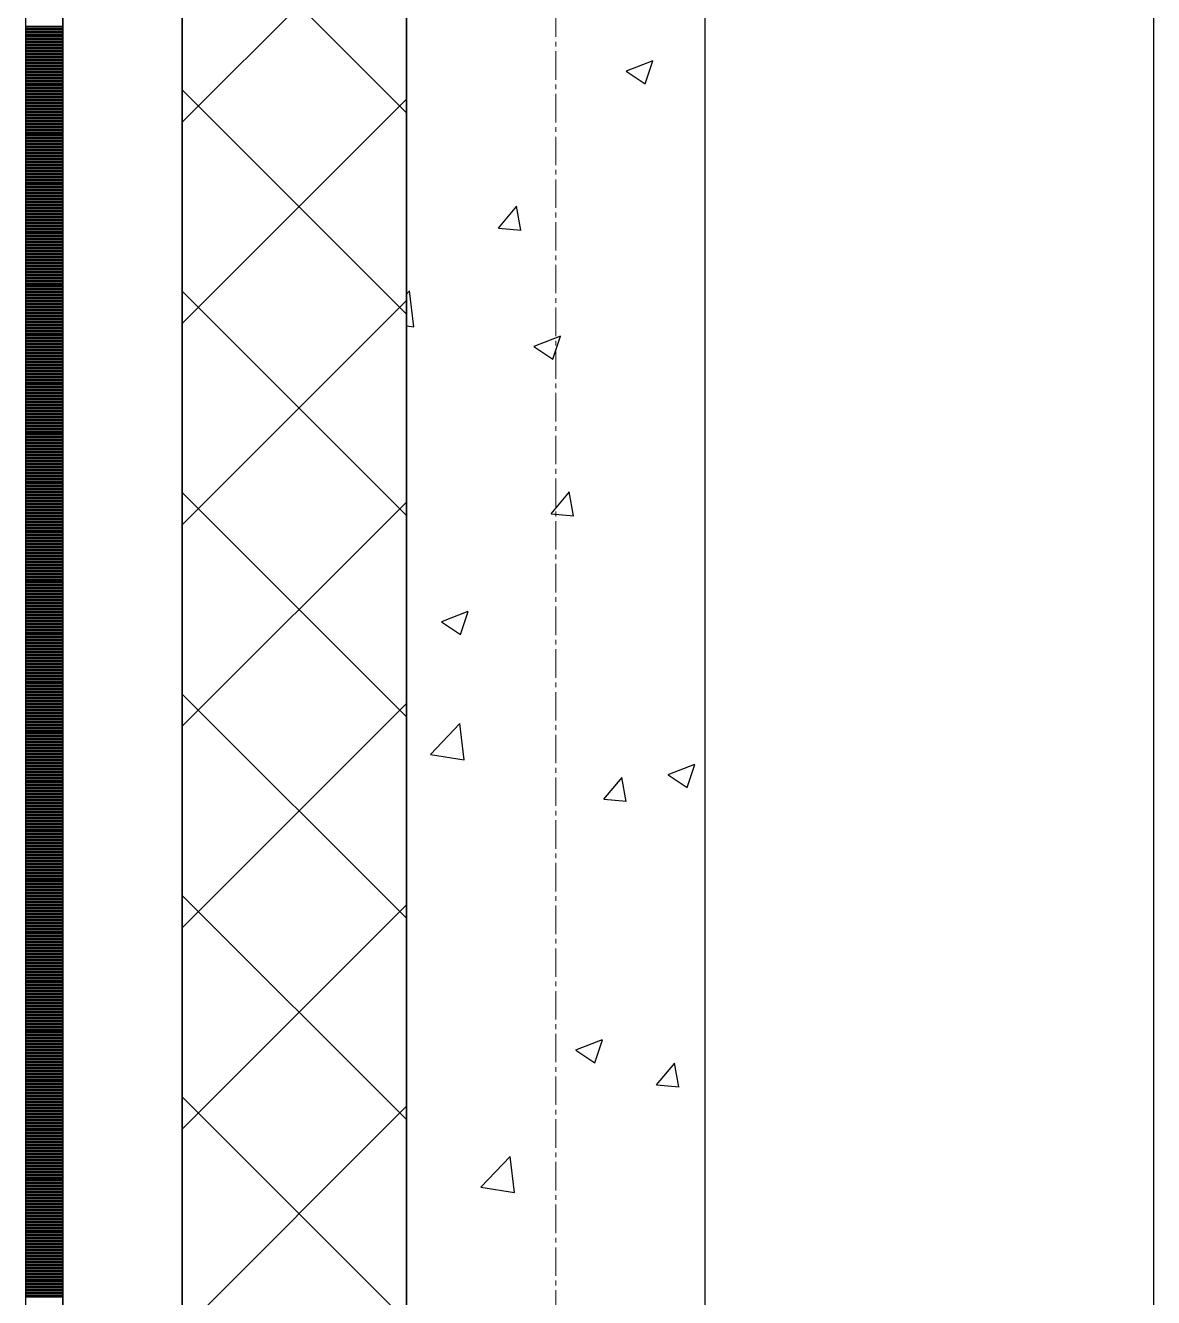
# Model space of a CAD drawing. Header units: millimetres. Extents: x 538266 to 1167394, y 114608 to 637157.
# Drawn here: x 1046079 to 1046834, y 581982 to 582833 of the extents above; entities that cross this region are included whole.
import ezdxf

# ---------------------------------------------------------------- set-up
doc = ezdxf.new("R2010")
doc.units = ezdxf.units.MM
doc.linetypes.add('CENTER2', pattern=[28.575, 19.05, -3.175, 3.175, -3.175])
doc.linetypes.add('DASHED', pattern=[19.05, 12.7, -6.35])
for name, color, linetype, lineweight in [('0) шт стен 3 эт', 150, 'Continuous', 60), ('АР_Стены ПЕНОблок', 52, 'Continuous', 20), ('АР_Тонкая', 254, 'Continuous', 5), ('АР_Утеплитель', 31, 'Continuous', 0), ('АР_Штриховка', 8, 'Continuous', 0)]:
    doc.layers.add(name, color=color, linetype=linetype, lineweight=lineweight)
doc.layers.add('АР_Делит', color=120, linetype='Continuous', lineweight=0, plot=False)
doc.layers.add('КР_Балки-0.5', color=60, linetype='Continuous', lineweight=50, plot=False)
doc.layers.add('РД_Оси_100', color=7, linetype='Continuous', lineweight=0, true_color=0x525252)

# ---------------------------------------------------------------- blocks, each defined once
blk = doc.blocks.new('СОШ_2200_АР_ОСИ_М100_28.05.24')
at = {"layer": 'АР_Делит', "color": 251, "linetype": 'DASHED', "true_color": 0x636466}
blk.add_lwpolyline([(114955, 135155), (114955, -355), (93595.036, -355), (93595.036, 13855), (94145, 13855), (94145, 68320), (66055, 68320), (66055, 13857.73), (83455, 13857.73), (83455, -355), (45245, -355), (45245, 13145), (44695, 13145), (44695, 26755), (45245, 26755), (45245, 68320), (20455, 68320), (20455, 26755), (27955, 26755), (27955, 13145), (-355, 13145), (-355, 100855)], dxfattribs=at)
at = {"layer": 'РД_Оси_100', "color": 251, "linetype": 'CENTER2', "true_color": 0x636466}
blk.add_line((0, -6155), (0, 139938.679), dxfattribs=at)
blk = doc.blocks.new('3_этаж1')
at = {"layer": 'АР_Стены ПЕНОблок', "color": 18, "linetype": 'Continuous', "lineweight": 25, "true_color": 0x000000}
for p, q in [((684283.57, 587568.74), (684283.57, 511368.74)), ((684483.57, 511368.74), (684483.57, 587568.74))]:
    blk.add_line(p, q, dxfattribs=at)
at = {"layer": 'АР_Тонкая', "color": 18, "linetype": 'Continuous', "lineweight": 25, "true_color": 0x000000}
for p, q in [((684028.57, 587568.74), (684028.57, 511368.74)), ((684053.57, 587568.74), (684053.57, 511368.74)), ((684053.57, 511368.74), (684053.57, 587568.74)), ((684133.57, 511368.74), (684133.57, 587568.74))]:
    blk.add_line(p, q, dxfattribs=at)
at = {"layer": 'АР_Утеплитель', "color": 18, "linetype": 'Continuous', "lineweight": 25, "true_color": 0x000000}
for p, q in [((684133.57, 587568.74), (684133.57, 511368.74)), ((684283.57, 511368.74), (684283.57, 587568.74))]:
    blk.add_line(p, q, dxfattribs=at)
at = {"layer": 'АР_Штриховка', "color": 18, "linetype": 'Continuous', "lineweight": 25, "true_color": 0x000000}
for p, q in [((684283.57, 582774.59), (684133.57, 582924.59)), ((684133.57, 582768.3), (684283.57, 582918.3)), ((684028.57, 582832.49), (684053.57, 582832.49)), ((684028.57, 582831.49), (684053.57, 582831.49)), ((684028.57, 582830.49), (684053.57, 582830.49)), ((684028.57, 582829.49), (684053.57, 582829.49)), ((684028.57, 582828.49), (684053.57, 582828.49)), ((684028.57, 582827.49), (684053.57, 582827.49)), ((684028.57, 582826.49), (684053.57, 582826.49)), ((684028.57, 582825.49), (684053.57, 582825.49)), ((684028.57, 582824.49), (684053.57, 582824.49)), ((684028.57, 582823.49), (684053.57, 582823.49)), ((684028.57, 582822.49), (684053.57, 582822.49)), ((684028.57, 582821.49), (684053.57, 582821.49)), ((684028.57, 582820.49), (684053.57, 582820.49)), ((684028.57, 582819.49), (684053.57, 582819.49)), ((684028.57, 582818.49), (684053.57, 582818.49)), ((684028.57, 582817.49), (684053.57, 582817.49)), ((684028.57, 582816.49), (684053.57, 582816.49)), ((684028.57, 582815.49), (684053.57, 582815.49)), ((684028.57, 582814.49), (684053.57, 582814.49)), ((684028.57, 582813.49), (684053.57, 582813.49)), ((684028.57, 582812.49), (684053.57, 582812.49)), ((684028.57, 582811.49), (684053.57, 582811.49)), ((684028.57, 582810.49), (684053.57, 582810.49)), ((684028.57, 582809.49), (684053.57, 582809.49)), ((684028.57, 582808.49), (684053.57, 582808.49)), ((684430.8, 582802.68), (684448.58, 582809.51)), ((684443.35, 582793.93), (684448.5, 582809.28)), ((684028.57, 582807.49), (684053.57, 582807.49)), ((684028.57, 582806.49), (684053.57, 582806.49)), ((684028.57, 582805.49), (684053.57, 582805.49)), ((684028.57, 582804.49), (684053.57, 582804.49)), ((684028.57, 582803.49), (684053.57, 582803.49)), ((684028.57, 582802.49), (684053.57, 582802.49)), ((684028.57, 582801.49), (684053.57, 582801.49)), ((684028.57, 582800.49), (684053.57, 582800.49)), ((684430.7, 582802.46), (684443.33, 582793.94)), ((684028.57, 582799.49), (684053.57, 582799.49)), ((684028.57, 582798.49), (684053.57, 582798.49)), ((684028.57, 582797.49), (684053.57, 582797.49)), ((684028.57, 582796.49), (684053.57, 582796.49)), ((684028.57, 582795.49), (684053.57, 582795.49)), ((684028.57, 582794.49), (684053.57, 582794.49)), ((684028.57, 582793.49), (684053.57, 582793.49)), ((684028.57, 582792.49), (684053.57, 582792.49)), ((684028.57, 582791.49), (684053.57, 582791.49)), ((684028.57, 582790.49), (684053.57, 582790.49)), ((684028.57, 582789.49), (684053.57, 582789.49)), ((684028.57, 582788.49), (684053.57, 582788.49)), ((684028.57, 582787.49), (684053.57, 582787.49)), ((684028.57, 582786.49), (684053.57, 582786.49)), ((684028.57, 582785.49), (684053.57, 582785.49)), ((684028.57, 582784.49), (684053.57, 582784.49)), ((684028.57, 582783.49), (684053.57, 582783.49)), ((684283.57, 582639.89), (684133.57, 582789.89)), ((684133.57, 582633.6), (684283.57, 582783.6)), ((684028.57, 582782.49), (684053.57, 582782.49)), ((684028.57, 582781.49), (684053.57, 582781.49)), ((684028.57, 582780.49), (684053.57, 582780.49)), ((684028.57, 582779.49), (684053.57, 582779.49)), ((684028.57, 582778.49), (684053.57, 582778.49)), ((684028.57, 582777.49), (684053.57, 582777.49)), ((684028.57, 582776.49), (684053.57, 582776.49)), ((684028.57, 582775.49), (684053.57, 582775.49)), ((684028.57, 582774.49), (684053.57, 582774.49)), ((684028.57, 582773.49), (684053.57, 582773.49)), ((684028.57, 582772.49), (684053.57, 582772.49)), ((684028.57, 582771.49), (684053.57, 582771.49)), ((684028.57, 582770.49), (684053.57, 582770.49)), ((684028.57, 582769.49), (684053.57, 582769.49)), ((684028.57, 582768.49), (684053.57, 582768.49)), ((684028.57, 582767.49), (684053.57, 582767.49)), ((684028.57, 582766.49), (684053.57, 582766.49)), ((684028.57, 582765.49), (684053.57, 582765.49)), ((684028.57, 582764.49), (684053.57, 582764.49)), ((684028.57, 582763.49), (684053.57, 582763.49)), ((684028.57, 582762.49), (684053.57, 582762.49)), ((684028.57, 582761.49), (684053.57, 582761.49)), ((684028.57, 582760.49), (684053.57, 582760.49)), ((684028.57, 582759.49), (684053.57, 582759.49)), ((684028.57, 582758.49), (684053.57, 582758.49)), ((684028.57, 582757.49), (684053.57, 582757.49)), ((684028.57, 582756.49), (684053.57, 582756.49)), ((684028.57, 582755.49), (684053.57, 582755.49)), ((684028.57, 582754.49), (684053.57, 582754.49)), ((684028.57, 582753.49), (684053.57, 582753.49)), ((684028.57, 582752.49), (684053.57, 582752.49)), ((684028.57, 582751.49), (684053.57, 582751.49)), ((684028.57, 582750.49), (684053.57, 582750.49)), ((684028.57, 582749.49), (684053.57, 582749.49)), ((684028.57, 582748.49), (684053.57, 582748.49)), ((684028.57, 582747.49), (684053.57, 582747.49)), ((684028.57, 582746.49), (684053.57, 582746.49)), ((684028.57, 582745.49), (684053.57, 582745.49)), ((684028.57, 582744.49), (684053.57, 582744.49)), ((684028.57, 582743.49), (684053.57, 582743.49)), ((684028.57, 582742.49), (684053.57, 582742.49)), ((684028.57, 582741.49), (684053.57, 582741.49)), ((684028.57, 582740.49), (684053.57, 582740.49)), ((684028.57, 582739.49), (684053.57, 582739.49)), ((684028.57, 582738.49), (684053.57, 582738.49)), ((684028.57, 582737.49), (684053.57, 582737.49)), ((684028.57, 582736.49), (684053.57, 582736.49)), ((684028.57, 582735.49), (684053.57, 582735.49)), ((684028.57, 582734.49), (684053.57, 582734.49)), ((684028.57, 582733.49), (684053.57, 582733.49)), ((684028.57, 582732.49), (684053.57, 582732.49)), ((684028.57, 582731.49), (684053.57, 582731.49)), ((684028.57, 582730.49), (684053.57, 582730.49)), ((684028.57, 582729.49), (684053.57, 582729.49)), ((684028.57, 582728.49), (684053.57, 582728.49)), ((684028.57, 582727.49), (684053.57, 582727.49)), ((684028.57, 582726.49), (684053.57, 582726.49)), ((684028.57, 582725.49), (684053.57, 582725.49)), ((684028.57, 582724.49), (684053.57, 582724.49)), ((684028.57, 582723.49), (684053.57, 582723.49)), ((684028.57, 582722.49), (684053.57, 582722.49)), ((684028.57, 582721.49), (684053.57, 582721.49)), ((684028.57, 582720.49), (684053.57, 582720.49)), ((684028.57, 582719.49), (684053.57, 582719.49)), ((684028.57, 582718.49), (684053.57, 582718.49)), ((684028.57, 582717.49), (684053.57, 582717.49)), ((684028.57, 582716.49), (684053.57, 582716.49)), ((684028.57, 582715.49), (684053.57, 582715.49)), ((684028.57, 582714.49), (684053.57, 582714.49)), ((684028.57, 582713.49), (684053.57, 582713.49)), ((684028.57, 582712.49), (684053.57, 582712.49)), ((684028.57, 582711.49), (684053.57, 582711.49)), ((684028.57, 582710.49), (684053.57, 582710.49)), ((684028.57, 582709.49), (684053.57, 582709.49)), ((684028.57, 582708.49), (684053.57, 582708.49)), ((684028.57, 582707.49), (684053.57, 582707.49)), ((684028.57, 582706.49), (684053.57, 582706.49)), ((684345.12, 582697.47), (684357.36, 582712.06)), ((684360.21, 582696.12), (684357.28, 582712.04)), ((684028.57, 582705.49), (684053.57, 582705.49)), ((684028.57, 582704.49), (684053.57, 582704.49)), ((684028.57, 582703.49), (684053.57, 582703.49)), ((684028.57, 582702.49), (684053.57, 582702.49)), ((684028.57, 582701.49), (684053.57, 582701.49)), ((684028.57, 582700.49), (684053.57, 582700.49)), ((684028.57, 582699.49), (684053.57, 582699.49)), ((684028.57, 582698.49), (684053.57, 582698.49)), ((684028.57, 582697.49), (684053.57, 582697.49)), ((684028.57, 582696.49), (684053.57, 582696.49)), ((684028.57, 582695.49), (684053.57, 582695.49)), ((684028.57, 582694.49), (684053.57, 582694.49)), ((684028.57, 582693.49), (684053.57, 582693.49)), ((684028.57, 582692.49), (684053.57, 582692.49)), ((684028.57, 582691.49), (684053.57, 582691.49)), ((684028.57, 582690.49), (684053.57, 582690.49)), ((684028.57, 582689.49), (684053.57, 582689.49)), ((684345.12, 582697.46), (684360.3, 582696.13)), ((684028.57, 582688.49), (684053.57, 582688.49)), ((684028.57, 582687.49), (684053.57, 582687.49)), ((684028.57, 582686.49), (684053.57, 582686.49)), ((684028.57, 582685.49), (684053.57, 582685.49)), ((684028.57, 582684.49), (684053.57, 582684.49)), ((684028.57, 582683.49), (684053.57, 582683.49)), ((684028.57, 582682.49), (684053.57, 582682.49)), ((684028.57, 582681.49), (684053.57, 582681.49)), ((684028.57, 582680.49), (684053.57, 582680.49)), ((684028.57, 582679.49), (684053.57, 582679.49)), ((684028.57, 582678.49), (684053.57, 582678.49)), ((684028.57, 582677.49), (684053.57, 582677.49)), ((684028.57, 582676.49), (684053.57, 582676.49)), ((684028.57, 582675.49), (684053.57, 582675.49)), ((684028.57, 582674.49), (684053.57, 582674.49)), ((684028.57, 582673.49), (684053.57, 582673.49)), ((684028.57, 582672.49), (684053.57, 582672.49)), ((684028.57, 582671.49), (684053.57, 582671.49)), ((684028.57, 582670.49), (684053.57, 582670.49)), ((684028.57, 582669.49), (684053.57, 582669.49)), ((684028.57, 582668.49), (684053.57, 582668.49)), ((684028.57, 582667.49), (684053.57, 582667.49)), ((684028.57, 582666.49), (684053.57, 582666.49)), ((684028.57, 582665.49), (684053.57, 582665.49)), ((684028.57, 582664.49), (684053.57, 582664.49)), ((684028.57, 582663.49), (684053.57, 582663.49)), ((684028.57, 582662.49), (684053.57, 582662.49)), ((684028.57, 582661.49), (684053.57, 582661.49)), ((684028.57, 582660.49), (684053.57, 582660.49)), ((684028.57, 582659.49), (684053.57, 582659.49)), ((684028.57, 582658.49), (684053.57, 582658.49)), ((684028.57, 582657.49), (684053.57, 582657.49)), ((684028.57, 582656.49), (684053.57, 582656.49)), ((684028.57, 582655.49), (684053.57, 582655.49)), ((684283.57, 582505.18), (684133.57, 582655.18)), ((684283.57, 582653.22), (684285.7, 582655.44)), ((684288.51, 582631.31), (684285.7, 582655.44)), ((684028.57, 582654.49), (684053.57, 582654.49)), ((684028.57, 582653.49), (684053.57, 582653.49)), ((684028.57, 582652.49), (684053.57, 582652.49)), ((684028.57, 582651.49), (684053.57, 582651.49)), ((684028.57, 582650.49), (684053.57, 582650.49)), ((684028.57, 582649.49), (684053.57, 582649.49)), ((684028.57, 582648.49), (684053.57, 582648.49)), ((684028.57, 582647.49), (684053.57, 582647.49)), ((684133.57, 582498.9), (684283.57, 582648.9)), ((684028.57, 582646.49), (684053.57, 582646.49)), ((684028.57, 582645.49), (684053.57, 582645.49)), ((684028.57, 582644.49), (684053.57, 582644.49)), ((684028.57, 582643.49), (684053.57, 582643.49)), ((684028.57, 582642.49), (684053.57, 582642.49)), ((684028.57, 582641.49), (684053.57, 582641.49)), ((684028.57, 582640.49), (684053.57, 582640.49)), ((684028.57, 582639.49), (684053.57, 582639.49)), ((684028.57, 582638.49), (684053.57, 582638.49)), ((684028.57, 582637.49), (684053.57, 582637.49)), ((684028.57, 582636.49), (684053.57, 582636.49)), ((684028.57, 582635.49), (684053.57, 582635.49)), ((684028.57, 582634.49), (684053.57, 582634.49)), ((684028.57, 582633.49), (684053.57, 582633.49)), ((684028.57, 582632.49), (684053.57, 582632.49)), ((684028.57, 582631.49), (684053.57, 582631.49)), ((684028.57, 582630.49), (684053.57, 582630.49)), ((684283.57, 582632.08), (684288.51, 582631.32)), ((684028.57, 582629.49), (684053.57, 582629.49)), ((684028.57, 582628.49), (684053.57, 582628.49)), ((684028.57, 582627.49), (684053.57, 582627.49)), ((684028.57, 582626.49), (684053.57, 582626.49)), ((684028.57, 582625.49), (684053.57, 582625.49)), ((684028.57, 582624.49), (684053.57, 582624.49)), ((684028.57, 582623.49), (684053.57, 582623.49)), ((684028.57, 582622.49), (684053.57, 582622.49)), ((684028.57, 582621.49), (684053.57, 582621.49)), ((684369, 582618.49), (684386.78, 582625.32)), ((684381.54, 582609.75), (684386.69, 582625.1)), ((684028.57, 582620.49), (684053.57, 582620.49)), ((684028.57, 582619.49), (684053.57, 582619.49)), ((684028.57, 582618.49), (684053.57, 582618.49)), ((684028.57, 582617.49), (684053.57, 582617.49)), ((684028.57, 582616.49), (684053.57, 582616.49)), ((684028.57, 582615.49), (684053.57, 582615.49)), ((684028.57, 582614.49), (684053.57, 582614.49)), ((684028.57, 582613.49), (684053.57, 582613.49)), ((684368.9, 582618.27), (684381.53, 582609.75)), ((684028.57, 582612.49), (684053.57, 582612.49)), ((684028.57, 582611.49), (684053.57, 582611.49)), ((684028.57, 582610.49), (684053.57, 582610.49)), ((684028.57, 582609.49), (684053.57, 582609.49)), ((684028.57, 582608.49), (684053.57, 582608.49)), ((684028.57, 582607.49), (684053.57, 582607.49)), ((684028.57, 582606.49), (684053.57, 582606.49)), ((684028.57, 582605.49), (684053.57, 582605.49)), ((684028.57, 582604.49), (684053.57, 582604.49)), ((684028.57, 582603.49), (684053.57, 582603.49)), ((684028.57, 582602.49), (684053.57, 582602.49)), ((684028.57, 582601.49), (684053.57, 582601.49)), ((684028.57, 582600.49), (684053.57, 582600.49)), ((684028.57, 582599.49), (684053.57, 582599.49)), ((684028.57, 582598.49), (684053.57, 582598.49)), ((684028.57, 582597.49), (684053.57, 582597.49)), ((684028.57, 582596.49), (684053.57, 582596.49)), ((684028.57, 582595.49), (684053.57, 582595.49)), ((684028.57, 582594.49), (684053.57, 582594.49)), ((684028.57, 582593.49), (684053.57, 582593.49)), ((684028.57, 582592.49), (684053.57, 582592.49)), ((684028.57, 582591.49), (684053.57, 582591.49)), ((684028.57, 582590.49), (684053.57, 582590.49)), ((684028.57, 582589.49), (684053.57, 582589.49)), ((684028.57, 582588.49), (684053.57, 582588.49)), ((684028.57, 582587.49), (684053.57, 582587.49)), ((684028.57, 582586.49), (684053.57, 582586.49)), ((684028.57, 582585.49), (684053.57, 582585.49)), ((684028.57, 582584.49), (684053.57, 582584.49)), ((684028.57, 582583.49), (684053.57, 582583.49)), ((684028.57, 582582.49), (684053.57, 582582.49)), ((684028.57, 582581.49), (684053.57, 582581.49)), ((684028.57, 582580.49), (684053.57, 582580.49)), ((684028.57, 582579.49), (684053.57, 582579.49)), ((684028.57, 582578.49), (684053.57, 582578.49)), ((684028.57, 582577.49), (684053.57, 582577.49)), ((684028.57, 582576.49), (684053.57, 582576.49)), ((684028.57, 582575.49), (684053.57, 582575.49)), ((684028.57, 582574.49), (684053.57, 582574.49)), ((684028.57, 582573.49), (684053.57, 582573.49)), ((684028.57, 582572.49), (684053.57, 582572.49)), ((684028.57, 582571.49), (684053.57, 582571.49)), ((684028.57, 582570.49), (684053.57, 582570.49)), ((684028.57, 582569.49), (684053.57, 582569.49)), ((684028.57, 582568.49), (684053.57, 582568.49)), ((684028.57, 582567.49), (684053.57, 582567.49)), ((684028.57, 582566.49), (684053.57, 582566.49)), ((684028.57, 582565.49), (684053.57, 582565.49)), ((684028.57, 582564.49), (684053.57, 582564.49)), ((684028.57, 582563.49), (684053.57, 582563.49)), ((684028.57, 582562.49), (684053.57, 582562.49)), ((684028.57, 582561.49), (684053.57, 582561.49)), ((684028.57, 582560.49), (684053.57, 582560.49)), ((684028.57, 582559.49), (684053.57, 582559.49)), ((684028.57, 582558.49), (684053.57, 582558.49)), ((684028.57, 582557.49), (684053.57, 582557.49)), ((684028.57, 582556.49), (684053.57, 582556.49)), ((684028.57, 582555.49), (684053.57, 582555.49)), ((684028.57, 582554.49), (684053.57, 582554.49)), ((684028.57, 582553.49), (684053.57, 582553.49)), ((684028.57, 582552.49), (684053.57, 582552.49)), ((684028.57, 582551.49), (684053.57, 582551.49)), ((684028.57, 582550.49), (684053.57, 582550.49)), ((684028.57, 582549.49), (684053.57, 582549.49)), ((684028.57, 582548.49), (684053.57, 582548.49)), ((684028.57, 582547.49), (684053.57, 582547.49)), ((684028.57, 582546.49), (684053.57, 582546.49)), ((684028.57, 582545.49), (684053.57, 582545.49)), ((684028.57, 582544.49), (684053.57, 582544.49)), ((684028.57, 582543.49), (684053.57, 582543.49)), ((684028.57, 582542.49), (684053.57, 582542.49)), ((684028.57, 582541.49), (684053.57, 582541.49)), ((684028.57, 582540.49), (684053.57, 582540.49)), ((684028.57, 582539.49), (684053.57, 582539.49)), ((684028.57, 582538.49), (684053.57, 582538.49)), ((684028.57, 582537.49), (684053.57, 582537.49)), ((684028.57, 582536.49), (684053.57, 582536.49)), ((684028.57, 582535.49), (684053.57, 582535.49)), ((684028.57, 582534.49), (684053.57, 582534.49)), ((684028.57, 582533.49), (684053.57, 582533.49)), ((684028.57, 582532.49), (684053.57, 582532.49)), ((684028.57, 582531.49), (684053.57, 582531.49)), ((684028.57, 582530.49), (684053.57, 582530.49)), ((684028.57, 582529.49), (684053.57, 582529.49)), ((684028.57, 582528.49), (684053.57, 582528.49)), ((684028.57, 582527.49), (684053.57, 582527.49)), ((684028.57, 582526.49), (684053.57, 582526.49)), ((684028.57, 582525.49), (684053.57, 582525.49)), ((684028.57, 582524.49), (684053.57, 582524.49)), ((684028.57, 582523.49), (684053.57, 582523.49)), ((684028.57, 582522.49), (684053.57, 582522.49)), ((684028.57, 582521.49), (684053.57, 582521.49)), ((684028.57, 582520.49), (684053.57, 582520.49)), ((684028.57, 582519.49), (684053.57, 582519.49)), ((684283.57, 582370.48), (684133.57, 582520.48)), ((684380.36, 582506.41), (684392.6, 582521.01)), ((684395.46, 582505.06), (684392.52, 582520.98)), ((684028.57, 582518.49), (684053.57, 582518.49)), ((684028.57, 582517.49), (684053.57, 582517.49)), ((684028.57, 582516.49), (684053.57, 582516.49)), ((684028.57, 582515.49), (684053.57, 582515.49)), ((684028.57, 582514.49), (684053.57, 582514.49)), ((684028.57, 582513.49), (684053.57, 582513.49)), ((684028.57, 582512.49), (684053.57, 582512.49)), ((684028.57, 582511.49), (684053.57, 582511.49)), ((684028.57, 582510.49), (684053.57, 582510.49)), ((684133.57, 582364.19), (684283.57, 582514.19)), ((684028.57, 582509.49), (684053.57, 582509.49)), ((684028.57, 582508.49), (684053.57, 582508.49)), ((684028.57, 582507.49), (684053.57, 582507.49)), ((684028.57, 582506.49), (684053.57, 582506.49)), ((684028.57, 582505.49), (684053.57, 582505.49)), ((684028.57, 582504.49), (684053.57, 582504.49)), ((684028.57, 582503.49), (684053.57, 582503.49)), ((684028.57, 582502.49), (684053.57, 582502.49)), ((684380.36, 582506.4), (684395.54, 582505.07)), ((684028.57, 582501.49), (684053.57, 582501.49)), ((684028.57, 582500.49), (684053.57, 582500.49)), ((684028.57, 582499.49), (684053.57, 582499.49)), ((684028.57, 582498.49), (684053.57, 582498.49)), ((684028.57, 582497.49), (684053.57, 582497.49)), ((684028.57, 582496.49), (684053.57, 582496.49)), ((684028.57, 582495.49), (684053.57, 582495.49)), ((684028.57, 582494.49), (684053.57, 582494.49)), ((684028.57, 582493.49), (684053.57, 582493.49)), ((684028.57, 582492.49), (684053.57, 582492.49)), ((684028.57, 582491.49), (684053.57, 582491.49)), ((684028.57, 582490.49), (684053.57, 582490.49)), ((684028.57, 582489.49), (684053.57, 582489.49)), ((684028.57, 582488.49), (684053.57, 582488.49)), ((684028.57, 582487.49), (684053.57, 582487.49)), ((684028.57, 582486.49), (684053.57, 582486.49)), ((684028.57, 582485.49), (684053.57, 582485.49)), ((684028.57, 582484.49), (684053.57, 582484.49)), ((684028.57, 582483.49), (684053.57, 582483.49)), ((684028.57, 582482.49), (684053.57, 582482.49)), ((684028.57, 582481.49), (684053.57, 582481.49)), ((684028.57, 582480.49), (684053.57, 582480.49)), ((684028.57, 582479.49), (684053.57, 582479.49)), ((684028.57, 582478.49), (684053.57, 582478.49)), ((684028.57, 582477.49), (684053.57, 582477.49)), ((684028.57, 582476.49), (684053.57, 582476.49)), ((684028.57, 582475.49), (684053.57, 582475.49)), ((684028.57, 582474.49), (684053.57, 582474.49)), ((684028.57, 582473.49), (684053.57, 582473.49)), ((684028.57, 582472.49), (684053.57, 582472.49)), ((684028.57, 582471.49), (684053.57, 582471.49)), ((684028.57, 582470.49), (684053.57, 582470.49)), ((684028.57, 582469.49), (684053.57, 582469.49)), ((684028.57, 582468.49), (684053.57, 582468.49)), ((684028.57, 582467.49), (684053.57, 582467.49)), ((684028.57, 582466.49), (684053.57, 582466.49)), ((684028.57, 582465.49), (684053.57, 582465.49)), ((684028.57, 582464.49), (684053.57, 582464.49)), ((684028.57, 582463.49), (684053.57, 582463.49)), ((684028.57, 582462.49), (684053.57, 582462.49)), ((684028.57, 582461.49), (684053.57, 582461.49)), ((684028.57, 582460.49), (684053.57, 582460.49)), ((684028.57, 582459.49), (684053.57, 582459.49)), ((684028.57, 582458.49), (684053.57, 582458.49)), ((684028.57, 582457.49), (684053.57, 582457.49)), ((684028.57, 582456.49), (684053.57, 582456.49)), ((684028.57, 582455.49), (684053.57, 582455.49)), ((684028.57, 582454.49), (684053.57, 582454.49)), ((684028.57, 582453.49), (684053.57, 582453.49)), ((684028.57, 582452.49), (684053.57, 582452.49)), ((684028.57, 582451.49), (684053.57, 582451.49)), ((684028.57, 582450.49), (684053.57, 582450.49)), ((684028.57, 582449.49), (684053.57, 582449.49)), ((684028.57, 582448.49), (684053.57, 582448.49)), ((684028.57, 582447.49), (684053.57, 582447.49)), ((684028.57, 582446.49), (684053.57, 582446.49)), ((684028.57, 582445.49), (684053.57, 582445.49)), ((684028.57, 582444.49), (684053.57, 582444.49)), ((684028.57, 582443.49), (684053.57, 582443.49)), ((684028.57, 582442.49), (684053.57, 582442.49)), ((684028.57, 582441.49), (684053.57, 582441.49)), ((684028.57, 582440.49), (684053.57, 582440.49)), ((684028.57, 582439.49), (684053.57, 582439.49)), ((684028.57, 582438.49), (684053.57, 582438.49)), ((684028.57, 582437.49), (684053.57, 582437.49)), ((684028.57, 582436.49), (684053.57, 582436.49)), ((684028.57, 582435.49), (684053.57, 582435.49)), ((684028.57, 582434.49), (684053.57, 582434.49)), ((684307.1, 582434.08), (684319.73, 582425.56)), ((684307.2, 582434.31), (684324.98, 582441.13)), ((684319.74, 582425.56), (684324.89, 582440.91)), ((684028.57, 582433.49), (684053.57, 582433.49)), ((684028.57, 582432.49), (684053.57, 582432.49)), ((684028.57, 582431.49), (684053.57, 582431.49)), ((684028.57, 582430.49), (684053.57, 582430.49)), ((684028.57, 582429.49), (684053.57, 582429.49)), ((684028.57, 582428.49), (684053.57, 582428.49)), ((684028.57, 582427.49), (684053.57, 582427.49)), ((684028.57, 582426.49), (684053.57, 582426.49)), ((684028.57, 582425.49), (684053.57, 582425.49)), ((684028.57, 582424.49), (684053.57, 582424.49)), ((684028.57, 582423.49), (684053.57, 582423.49)), ((684028.57, 582422.49), (684053.57, 582422.49)), ((684028.57, 582421.49), (684053.57, 582421.49)), ((684028.57, 582420.49), (684053.57, 582420.49)), ((684028.57, 582419.49), (684053.57, 582419.49)), ((684028.57, 582418.49), (684053.57, 582418.49)), ((684028.57, 582417.49), (684053.57, 582417.49)), ((684028.57, 582416.49), (684053.57, 582416.49)), ((684028.57, 582415.49), (684053.57, 582415.49)), ((684028.57, 582414.49), (684053.57, 582414.49)), ((684028.57, 582413.49), (684053.57, 582413.49)), ((684028.57, 582412.49), (684053.57, 582412.49)), ((684028.57, 582411.49), (684053.57, 582411.49)), ((684028.57, 582410.49), (684053.57, 582410.49)), ((684028.57, 582409.49), (684053.57, 582409.49)), ((684028.57, 582408.49), (684053.57, 582408.49)), ((684028.57, 582407.49), (684053.57, 582407.49)), ((684028.57, 582406.49), (684053.57, 582406.49)), ((684028.57, 582405.49), (684053.57, 582405.49)), ((684028.57, 582404.49), (684053.57, 582404.49)), ((684028.57, 582403.49), (684053.57, 582403.49)), ((684028.57, 582402.49), (684053.57, 582402.49)), ((684028.57, 582401.49), (684053.57, 582401.49)), ((684028.57, 582400.49), (684053.57, 582400.49)), ((684028.57, 582399.49), (684053.57, 582399.49)), ((684028.57, 582398.49), (684053.57, 582398.49)), ((684028.57, 582397.49), (684053.57, 582397.49)), ((684028.57, 582396.49), (684053.57, 582396.49)), ((684028.57, 582395.49), (684053.57, 582395.49)), ((684028.57, 582394.49), (684053.57, 582394.49)), ((684028.57, 582393.49), (684053.57, 582393.49)), ((684028.57, 582392.49), (684053.57, 582392.49)), ((684028.57, 582391.49), (684053.57, 582391.49)), ((684028.57, 582390.49), (684053.57, 582390.49)), ((684028.57, 582389.49), (684053.57, 582389.49)), ((684028.57, 582388.49), (684053.57, 582388.49)), ((684028.57, 582387.49), (684053.57, 582387.49)), ((684028.57, 582386.49), (684053.57, 582386.49)), ((684028.57, 582385.49), (684053.57, 582385.49)), ((684028.57, 582384.49), (684053.57, 582384.49)), ((684028.57, 582383.49), (684053.57, 582383.49)), ((684283.57, 582235.78), (684133.57, 582385.78)), ((684028.57, 582382.49), (684053.57, 582382.49)), ((684028.57, 582381.49), (684053.57, 582381.49)), ((684028.57, 582380.49), (684053.57, 582380.49)), ((684028.57, 582379.49), (684053.57, 582379.49)), ((684028.57, 582378.49), (684053.57, 582378.49)), ((684028.57, 582377.49), (684053.57, 582377.49)), ((684028.57, 582376.49), (684053.57, 582376.49)), ((684028.57, 582375.49), (684053.57, 582375.49)), ((684028.57, 582374.49), (684053.57, 582374.49)), ((684133.57, 582229.49), (684283.57, 582379.49)), ((684028.57, 582373.49), (684053.57, 582373.49)), ((684028.57, 582372.49), (684053.57, 582372.49)), ((684028.57, 582371.49), (684053.57, 582371.49)), ((684028.57, 582370.49), (684053.57, 582370.49)), ((684028.57, 582369.49), (684053.57, 582369.49)), ((684028.57, 582368.49), (684053.57, 582368.49)), ((684028.57, 582367.49), (684053.57, 582367.49)), ((684028.57, 582366.49), (684053.57, 582366.49)), ((684299.59, 582345.35), (684319.38, 582365.97)), ((684322.18, 582341.85), (684319.37, 582365.97)), ((684028.57, 582365.49), (684053.57, 582365.49)), ((684028.57, 582364.49), (684053.57, 582364.49)), ((684028.57, 582363.49), (684053.57, 582363.49)), ((684028.57, 582362.49), (684053.57, 582362.49)), ((684028.57, 582361.49), (684053.57, 582361.49)), ((684028.57, 582360.49), (684053.57, 582360.49)), ((684028.57, 582359.49), (684053.57, 582359.49)), ((684028.57, 582358.49), (684053.57, 582358.49)), ((684028.57, 582357.49), (684053.57, 582357.49)), ((684028.57, 582356.49), (684053.57, 582356.49)), ((684028.57, 582355.49), (684053.57, 582355.49)), ((684028.57, 582354.49), (684053.57, 582354.49)), ((684028.57, 582353.49), (684053.57, 582353.49)), ((684028.57, 582352.49), (684053.57, 582352.49)), ((684028.57, 582351.49), (684053.57, 582351.49)), ((684028.57, 582350.49), (684053.57, 582350.49)), ((684028.57, 582349.49), (684053.57, 582349.49)), ((684028.57, 582348.49), (684053.57, 582348.49)), ((684028.57, 582347.49), (684053.57, 582347.49)), ((684028.57, 582346.49), (684053.57, 582346.49)), ((684028.57, 582345.49), (684053.57, 582345.49)), ((684028.57, 582344.49), (684053.57, 582344.49)), ((684028.57, 582343.49), (684053.57, 582343.49)), ((684028.57, 582342.49), (684053.57, 582342.49)), ((684028.57, 582341.49), (684053.57, 582341.49)), ((684028.57, 582340.49), (684053.57, 582340.49)), ((684299.59, 582345.35), (684322.18, 582341.85)), ((684028.57, 582339.49), (684053.57, 582339.49)), ((684028.57, 582338.49), (684053.57, 582338.49)), ((684028.57, 582337.49), (684053.57, 582337.49)), ((684028.57, 582336.49), (684053.57, 582336.49)), ((684028.57, 582335.49), (684053.57, 582335.49)), ((684028.57, 582334.49), (684053.57, 582334.49)), ((684028.57, 582333.49), (684053.57, 582333.49)), ((684028.57, 582332.49), (684053.57, 582332.49)), ((684458.71, 582331.82), (684471.34, 582323.3)), ((684458.81, 582332.04), (684476.6, 582338.87)), ((684471.36, 582323.29), (684476.51, 582338.64)), ((684028.57, 582331.49), (684053.57, 582331.49)), ((684028.57, 582330.49), (684053.57, 582330.49)), ((684028.57, 582329.49), (684053.57, 582329.49)), ((684028.57, 582328.49), (684053.57, 582328.49)), ((684028.57, 582327.49), (684053.57, 582327.49)), ((684028.57, 582326.49), (684053.57, 582326.49)), ((684028.57, 582325.49), (684053.57, 582325.49)), ((684028.57, 582324.49), (684053.57, 582324.49)), ((684028.57, 582323.49), (684053.57, 582323.49)), ((684415.6, 582315.36), (684427.85, 582329.95)), ((684430.7, 582314), (684427.76, 582329.92)), ((684028.57, 582322.49), (684053.57, 582322.49)), ((684028.57, 582321.49), (684053.57, 582321.49)), ((684028.57, 582320.49), (684053.57, 582320.49)), ((684028.57, 582319.49), (684053.57, 582319.49)), ((684028.57, 582318.49), (684053.57, 582318.49)), ((684028.57, 582317.49), (684053.57, 582317.49)), ((684028.57, 582316.49), (684053.57, 582316.49)), ((684028.57, 582315.49), (684053.57, 582315.49)), ((684415.6, 582315.35), (684430.78, 582314.02)), ((684028.57, 582314.49), (684053.57, 582314.49)), ((684028.57, 582313.49), (684053.57, 582313.49)), ((684028.57, 582312.49), (684053.57, 582312.49)), ((684028.57, 582311.49), (684053.57, 582311.49)), ((684028.57, 582310.49), (684053.57, 582310.49)), ((684028.57, 582309.49), (684053.57, 582309.49)), ((684028.57, 582308.49), (684053.57, 582308.49)), ((684028.57, 582307.49), (684053.57, 582307.49)), ((684028.57, 582306.49), (684053.57, 582306.49)), ((684028.57, 582305.49), (684053.57, 582305.49)), ((684028.57, 582304.49), (684053.57, 582304.49)), ((684028.57, 582303.49), (684053.57, 582303.49)), ((684028.57, 582302.49), (684053.57, 582302.49)), ((684028.57, 582301.49), (684053.57, 582301.49)), ((684028.57, 582300.49), (684053.57, 582300.49)), ((684028.57, 582299.49), (684053.57, 582299.49)), ((684028.57, 582298.49), (684053.57, 582298.49)), ((684028.57, 582297.49), (684053.57, 582297.49)), ((684028.57, 582296.49), (684053.57, 582296.49)), ((684028.57, 582295.49), (684053.57, 582295.49)), ((684028.57, 582294.49), (684053.57, 582294.49)), ((684028.57, 582293.49), (684053.57, 582293.49)), ((684028.57, 582292.49), (684053.57, 582292.49)), ((684028.57, 582291.49), (684053.57, 582291.49)), ((684028.57, 582290.49), (684053.57, 582290.49)), ((684028.57, 582289.49), (684053.57, 582289.49)), ((684028.57, 582288.49), (684053.57, 582288.49)), ((684028.57, 582287.49), (684053.57, 582287.49)), ((684028.57, 582286.49), (684053.57, 582286.49)), ((684028.57, 582285.49), (684053.57, 582285.49)), ((684028.57, 582284.49), (684053.57, 582284.49)), ((684028.57, 582283.49), (684053.57, 582283.49)), ((684028.57, 582282.49), (684053.57, 582282.49)), ((684028.57, 582281.49), (684053.57, 582281.49)), ((684028.57, 582280.49), (684053.57, 582280.49)), ((684028.57, 582279.49), (684053.57, 582279.49)), ((684028.57, 582278.49), (684053.57, 582278.49)), ((684028.57, 582277.49), (684053.57, 582277.49)), ((684028.57, 582276.49), (684053.57, 582276.49)), ((684028.57, 582275.49), (684053.57, 582275.49)), ((684028.57, 582274.49), (684053.57, 582274.49)), ((684028.57, 582273.49), (684053.57, 582273.49)), ((684028.57, 582272.49), (684053.57, 582272.49)), ((684028.57, 582271.49), (684053.57, 582271.49)), ((684028.57, 582270.49), (684053.57, 582270.49)), ((684028.57, 582269.49), (684053.57, 582269.49)), ((684028.57, 582268.49), (684053.57, 582268.49)), ((684028.57, 582267.49), (684053.57, 582267.49)), ((684028.57, 582266.49), (684053.57, 582266.49)), ((684028.57, 582265.49), (684053.57, 582265.49)), ((684028.57, 582264.49), (684053.57, 582264.49)), ((684028.57, 582263.49), (684053.57, 582263.49)), ((684028.57, 582262.49), (684053.57, 582262.49)), ((684028.57, 582261.49), (684053.57, 582261.49)), ((684028.57, 582260.49), (684053.57, 582260.49)), ((684028.57, 582259.49), (684053.57, 582259.49)), ((684028.57, 582258.49), (684053.57, 582258.49)), ((684028.57, 582257.49), (684053.57, 582257.49)), ((684028.57, 582256.49), (684053.57, 582256.49)), ((684028.57, 582255.49), (684053.57, 582255.49)), ((684028.57, 582254.49), (684053.57, 582254.49)), ((684028.57, 582253.49), (684053.57, 582253.49)), ((684028.57, 582252.49), (684053.57, 582252.49)), ((684028.57, 582251.49), (684053.57, 582251.49)), ((684028.57, 582250.49), (684053.57, 582250.49)), ((684028.57, 582249.49), (684053.57, 582249.49)), ((684028.57, 582248.49), (684053.57, 582248.49)), ((684028.57, 582247.49), (684053.57, 582247.49)), ((684283.57, 582101.07), (684133.57, 582251.07)), ((684028.57, 582246.49), (684053.57, 582246.49)), ((684028.57, 582245.49), (684053.57, 582245.49)), ((684028.57, 582244.49), (684053.57, 582244.49)), ((684028.57, 582243.49), (684053.57, 582243.49)), ((684028.57, 582242.49), (684053.57, 582242.49)), ((684028.57, 582241.49), (684053.57, 582241.49)), ((684028.57, 582240.49), (684053.57, 582240.49)), ((684028.57, 582239.49), (684053.57, 582239.49)), ((684028.57, 582238.49), (684053.57, 582238.49)), ((684133.57, 582094.78), (684283.57, 582244.78)), ((684028.57, 582237.49), (684053.57, 582237.49)), ((684028.57, 582236.49), (684053.57, 582236.49)), ((684028.57, 582235.49), (684053.57, 582235.49)), ((684028.57, 582234.49), (684053.57, 582234.49)), ((684028.57, 582233.49), (684053.57, 582233.49)), ((684028.57, 582232.49), (684053.57, 582232.49)), ((684028.57, 582231.49), (684053.57, 582231.49)), ((684028.57, 582230.49), (684053.57, 582230.49)), ((684028.57, 582229.49), (684053.57, 582229.49)), ((684028.57, 582228.49), (684053.57, 582228.49)), ((684028.57, 582227.49), (684053.57, 582227.49)), ((684028.57, 582226.49), (684053.57, 582226.49)), ((684028.57, 582225.49), (684053.57, 582225.49)), ((684028.57, 582224.49), (684053.57, 582224.49)), ((684028.57, 582223.49), (684053.57, 582223.49)), ((684028.57, 582222.49), (684053.57, 582222.49)), ((684028.57, 582221.49), (684053.57, 582221.49)), ((684028.57, 582220.49), (684053.57, 582220.49)), ((684028.57, 582219.49), (684053.57, 582219.49)), ((684028.57, 582218.49), (684053.57, 582218.49)), ((684028.57, 582217.49), (684053.57, 582217.49)), ((684028.57, 582216.49), (684053.57, 582216.49)), ((684028.57, 582215.49), (684053.57, 582215.49)), ((684028.57, 582214.49), (684053.57, 582214.49)), ((684028.57, 582213.49), (684053.57, 582213.49)), ((684028.57, 582212.49), (684053.57, 582212.49)), ((684028.57, 582211.49), (684053.57, 582211.49)), ((684028.57, 582210.49), (684053.57, 582210.49)), ((684028.57, 582209.49), (684053.57, 582209.49)), ((684028.57, 582208.49), (684053.57, 582208.49)), ((684028.57, 582207.49), (684053.57, 582207.49)), ((684028.57, 582206.49), (684053.57, 582206.49)), ((684028.57, 582205.49), (684053.57, 582205.49)), ((684028.57, 582204.49), (684053.57, 582204.49)), ((684028.57, 582203.49), (684053.57, 582203.49)), ((684028.57, 582202.49), (684053.57, 582202.49)), ((684028.57, 582201.49), (684053.57, 582201.49)), ((684028.57, 582200.49), (684053.57, 582200.49)), ((684028.57, 582199.49), (684053.57, 582199.49)), ((684028.57, 582198.49), (684053.57, 582198.49)), ((684028.57, 582197.49), (684053.57, 582197.49)), ((684028.57, 582196.49), (684053.57, 582196.49)), ((684028.57, 582195.49), (684053.57, 582195.49)), ((684028.57, 582194.49), (684053.57, 582194.49)), ((684028.57, 582193.49), (684053.57, 582193.49)), ((684028.57, 582192.49), (684053.57, 582192.49)), ((684028.57, 582191.49), (684053.57, 582191.49)), ((684028.57, 582190.49), (684053.57, 582190.49)), ((684028.57, 582189.49), (684053.57, 582189.49)), ((684028.57, 582188.49), (684053.57, 582188.49)), ((684028.57, 582187.49), (684053.57, 582187.49)), ((684028.57, 582186.49), (684053.57, 582186.49)), ((684028.57, 582185.49), (684053.57, 582185.49)), ((684028.57, 582184.49), (684053.57, 582184.49)), ((684028.57, 582183.49), (684053.57, 582183.49)), ((684028.57, 582182.49), (684053.57, 582182.49)), ((684028.57, 582181.49), (684053.57, 582181.49)), ((684028.57, 582180.49), (684053.57, 582180.49)), ((684028.57, 582179.49), (684053.57, 582179.49)), ((684028.57, 582178.49), (684053.57, 582178.49)), ((684028.57, 582177.49), (684053.57, 582177.49)), ((684028.57, 582176.49), (684053.57, 582176.49)), ((684028.57, 582175.49), (684053.57, 582175.49)), ((684028.57, 582174.49), (684053.57, 582174.49)), ((684028.57, 582173.49), (684053.57, 582173.49)), ((684028.57, 582172.49), (684053.57, 582172.49)), ((684028.57, 582171.49), (684053.57, 582171.49)), ((684028.57, 582170.49), (684053.57, 582170.49)), ((684028.57, 582169.49), (684053.57, 582169.49)), ((684028.57, 582168.49), (684053.57, 582168.49)), ((684028.57, 582167.49), (684053.57, 582167.49)), ((684028.57, 582166.49), (684053.57, 582166.49)), ((684028.57, 582165.49), (684053.57, 582165.49)), ((684028.57, 582164.49), (684053.57, 582164.49)), ((684028.57, 582163.49), (684053.57, 582163.49)), ((684028.57, 582162.49), (684053.57, 582162.49)), ((684028.57, 582161.49), (684053.57, 582161.49)), ((684028.57, 582160.49), (684053.57, 582160.49)), ((684028.57, 582159.49), (684053.57, 582159.49)), ((684028.57, 582158.49), (684053.57, 582158.49)), ((684028.57, 582157.49), (684053.57, 582157.49)), ((684028.57, 582156.49), (684053.57, 582156.49)), ((684028.57, 582155.49), (684053.57, 582155.49)), ((684028.57, 582154.49), (684053.57, 582154.49)), ((684028.57, 582153.49), (684053.57, 582153.49)), ((684397.01, 582147.85), (684414.79, 582154.68)), ((684409.55, 582139.11), (684414.7, 582154.45)), ((684028.57, 582152.49), (684053.57, 582152.49)), ((684028.57, 582151.49), (684053.57, 582151.49)), ((684028.57, 582150.49), (684053.57, 582150.49)), ((684028.57, 582149.49), (684053.57, 582149.49)), ((684028.57, 582148.49), (684053.57, 582148.49)), ((684028.57, 582147.49), (684053.57, 582147.49)), ((684028.57, 582146.49), (684053.57, 582146.49)), ((684028.57, 582145.49), (684053.57, 582145.49)), ((684396.91, 582147.63), (684409.54, 582139.11)), ((684028.57, 582144.49), (684053.57, 582144.49)), ((684028.57, 582143.49), (684053.57, 582143.49)), ((684028.57, 582142.49), (684053.57, 582142.49)), ((684028.57, 582141.49), (684053.57, 582141.49)), ((684028.57, 582140.49), (684053.57, 582140.49)), ((684028.57, 582139.49), (684053.57, 582139.49)), ((684028.57, 582138.49), (684053.57, 582138.49)), ((684028.57, 582137.49), (684053.57, 582137.49)), ((684028.57, 582136.49), (684053.57, 582136.49)), ((684283.76, 582138.88), (684283.57, 582139.89)), ((684283.57, 582138.92), (684283.84, 582138.9)), ((684450.85, 582124.3), (684463.09, 582138.89)), ((684465.94, 582122.94), (684463.01, 582138.87)), ((684028.57, 582135.49), (684053.57, 582135.49)), ((684028.57, 582134.49), (684053.57, 582134.49)), ((684028.57, 582133.49), (684053.57, 582133.49)), ((684028.57, 582132.49), (684053.57, 582132.49)), ((684028.57, 582131.49), (684053.57, 582131.49)), ((684028.57, 582130.49), (684053.57, 582130.49)), ((684028.57, 582129.49), (684053.57, 582129.49)), ((684028.57, 582128.49), (684053.57, 582128.49)), ((684028.57, 582127.49), (684053.57, 582127.49)), ((684028.57, 582126.49), (684053.57, 582126.49)), ((684028.57, 582125.49), (684053.57, 582125.49)), ((684028.57, 582124.49), (684053.57, 582124.49)), ((684028.57, 582123.49), (684053.57, 582123.49)), ((684028.57, 582122.49), (684053.57, 582122.49)), ((684028.57, 582121.49), (684053.57, 582121.49)), ((684028.57, 582120.49), (684053.57, 582120.49)), ((684028.57, 582119.49), (684053.57, 582119.49)), ((684450.85, 582124.29), (684466.03, 582122.96)), ((684028.57, 582118.49), (684053.57, 582118.49)), ((684028.57, 582117.49), (684053.57, 582117.49)), ((684028.57, 582116.49), (684053.57, 582116.49)), ((684028.57, 582115.49), (684053.57, 582115.49)), ((684028.57, 582114.49), (684053.57, 582114.49)), ((684028.57, 582113.49), (684053.57, 582113.49)), ((684028.57, 582112.49), (684053.57, 582112.49)), ((684028.57, 582111.49), (684053.57, 582111.49)), ((684028.57, 582110.49), (684053.57, 582110.49)), ((684283.57, 581966.37), (684133.57, 582116.37)), ((684028.57, 582109.49), (684053.57, 582109.49)), ((684028.57, 582108.49), (684053.57, 582108.49)), ((684028.57, 582107.49), (684053.57, 582107.49)), ((684028.57, 582106.49), (684053.57, 582106.49)), ((684028.57, 582105.49), (684053.57, 582105.49)), ((684028.57, 582104.49), (684053.57, 582104.49)), ((684028.57, 582103.49), (684053.57, 582103.49)), ((684028.57, 582102.49), (684053.57, 582102.49)), ((684133.57, 581960.08), (684283.57, 582110.08)), ((684028.57, 582101.49), (684053.57, 582101.49)), ((684028.57, 582100.49), (684053.57, 582100.49)), ((684028.57, 582099.49), (684053.57, 582099.49)), ((684028.57, 582098.49), (684053.57, 582098.49)), ((684028.57, 582097.49), (684053.57, 582097.49)), ((684028.57, 582096.49), (684053.57, 582096.49)), ((684028.57, 582095.49), (684053.57, 582095.49)), ((684028.57, 582094.49), (684053.57, 582094.49)), ((684028.57, 582093.49), (684053.57, 582093.49)), ((684028.57, 582092.49), (684053.57, 582092.49)), ((684028.57, 582091.49), (684053.57, 582091.49)), ((684028.57, 582090.49), (684053.57, 582090.49)), ((684028.57, 582089.49), (684053.57, 582089.49)), ((684028.57, 582088.49), (684053.57, 582088.49)), ((684028.57, 582087.49), (684053.57, 582087.49)), ((684028.57, 582086.49), (684053.57, 582086.49)), ((684028.57, 582085.49), (684053.57, 582085.49)), ((684028.57, 582084.49), (684053.57, 582084.49)), ((684028.57, 582083.49), (684053.57, 582083.49)), ((684028.57, 582082.49), (684053.57, 582082.49)), ((684028.57, 582081.49), (684053.57, 582081.49)), ((684028.57, 582080.49), (684053.57, 582080.49)), ((684028.57, 582079.49), (684053.57, 582079.49)), ((684028.57, 582078.49), (684053.57, 582078.49)), ((684028.57, 582077.49), (684053.57, 582077.49)), ((684028.57, 582076.49), (684053.57, 582076.49)), ((684333.27, 582055.88), (684353.05, 582076.5)), ((684355.85, 582052.38), (684353.05, 582076.5)), ((684028.57, 582075.49), (684053.57, 582075.49)), ((684028.57, 582074.49), (684053.57, 582074.49)), ((684028.57, 582073.49), (684053.57, 582073.49)), ((684028.57, 582072.49), (684053.57, 582072.49)), ((684028.57, 582071.49), (684053.57, 582071.49)), ((684028.57, 582070.49), (684053.57, 582070.49)), ((684028.57, 582069.49), (684053.57, 582069.49)), ((684028.57, 582068.49), (684053.57, 582068.49)), ((684028.57, 582067.49), (684053.57, 582067.49)), ((684028.57, 582066.49), (684053.57, 582066.49)), ((684028.57, 582065.49), (684053.57, 582065.49)), ((684028.57, 582064.49), (684053.57, 582064.49)), ((684028.57, 582063.49), (684053.57, 582063.49)), ((684028.57, 582062.49), (684053.57, 582062.49)), ((684028.57, 582061.49), (684053.57, 582061.49)), ((684028.57, 582060.49), (684053.57, 582060.49)), ((684028.57, 582059.49), (684053.57, 582059.49)), ((684028.57, 582058.49), (684053.57, 582058.49)), ((684028.57, 582057.49), (684053.57, 582057.49)), ((684028.57, 582056.49), (684053.57, 582056.49)), ((684028.57, 582055.49), (684053.57, 582055.49)), ((684028.57, 582054.49), (684053.57, 582054.49)), ((684028.57, 582053.49), (684053.57, 582053.49)), ((684028.57, 582052.49), (684053.57, 582052.49)), ((684028.57, 582051.49), (684053.57, 582051.49)), ((684333.27, 582055.89), (684355.86, 582052.38)), ((684028.57, 582050.49), (684053.57, 582050.49)), ((684028.57, 582049.49), (684053.57, 582049.49)), ((684028.57, 582048.49), (684053.57, 582048.49)), ((684028.57, 582047.49), (684053.57, 582047.49)), ((684028.57, 582046.49), (684053.57, 582046.49)), ((684028.57, 582045.49), (684053.57, 582045.49)), ((684028.57, 582044.49), (684053.57, 582044.49)), ((684028.57, 582043.49), (684053.57, 582043.49)), ((684028.57, 582042.49), (684053.57, 582042.49)), ((684028.57, 582041.49), (684053.57, 582041.49)), ((684028.57, 582040.49), (684053.57, 582040.49)), ((684028.57, 582039.49), (684053.57, 582039.49)), ((684028.57, 582038.49), (684053.57, 582038.49)), ((684028.57, 582037.49), (684053.57, 582037.49)), ((684028.57, 582036.49), (684053.57, 582036.49)), ((684028.57, 582035.49), (684053.57, 582035.49)), ((684028.57, 582034.49), (684053.57, 582034.49)), ((684028.57, 582033.49), (684053.57, 582033.49)), ((684028.57, 582032.49), (684053.57, 582032.49)), ((684028.57, 582031.49), (684053.57, 582031.49)), ((684028.57, 582030.49), (684053.57, 582030.49)), ((684028.57, 582029.49), (684053.57, 582029.49)), ((684028.57, 582028.49), (684053.57, 582028.49)), ((684028.57, 582027.49), (684053.57, 582027.49)), ((684028.57, 582026.49), (684053.57, 582026.49)), ((684028.57, 582025.49), (684053.57, 582025.49)), ((684028.57, 582024.49), (684053.57, 582024.49)), ((684028.57, 582023.49), (684053.57, 582023.49)), ((684028.57, 582022.49), (684053.57, 582022.49)), ((684028.57, 582021.49), (684053.57, 582021.49)), ((684028.57, 582020.49), (684053.57, 582020.49)), ((684028.57, 582019.49), (684053.57, 582019.49)), ((684028.57, 582018.49), (684053.57, 582018.49)), ((684028.57, 582017.49), (684053.57, 582017.49)), ((684028.57, 582016.49), (684053.57, 582016.49)), ((684028.57, 582015.49), (684053.57, 582015.49)), ((684028.57, 582014.49), (684053.57, 582014.49)), ((684028.57, 582013.49), (684053.57, 582013.49)), ((684028.57, 582012.49), (684053.57, 582012.49)), ((684028.57, 582011.49), (684053.57, 582011.49)), ((684028.57, 582010.49), (684053.57, 582010.49)), ((684028.57, 582009.49), (684053.57, 582009.49)), ((684028.57, 582008.49), (684053.57, 582008.49)), ((684028.57, 582007.49), (684053.57, 582007.49)), ((684028.57, 582006.49), (684053.57, 582006.49)), ((684028.57, 582005.49), (684053.57, 582005.49)), ((684028.57, 582004.49), (684053.57, 582004.49)), ((684028.57, 582003.49), (684053.57, 582003.49)), ((684028.57, 582002.49), (684053.57, 582002.49)), ((684028.57, 582001.49), (684053.57, 582001.49)), ((684028.57, 582000.49), (684053.57, 582000.49)), ((684028.57, 581999.49), (684053.57, 581999.49)), ((684028.57, 581998.49), (684053.57, 581998.49)), ((684028.57, 581997.49), (684053.57, 581997.49)), ((684028.57, 581996.49), (684053.57, 581996.49)), ((684028.57, 581995.49), (684053.57, 581995.49)), ((684028.57, 581994.49), (684053.57, 581994.49)), ((684028.57, 581993.49), (684053.57, 581993.49)), ((684028.57, 581992.49), (684053.57, 581992.49)), ((684028.57, 581991.49), (684053.57, 581991.49)), ((684028.57, 581990.49), (684053.57, 581990.49)), ((684028.57, 581989.49), (684053.57, 581989.49)), ((684028.57, 581988.49), (684053.57, 581988.49)), ((684028.57, 581987.49), (684053.57, 581987.49)), ((684028.57, 581986.49), (684053.57, 581986.49)), ((684028.57, 581985.49), (684053.57, 581985.49)), ((684028.57, 581984.49), (684053.57, 581984.49)), ((684028.57, 581983.49), (684053.57, 581983.49)), ((684028.57, 581982.49), (684053.57, 581982.49))]:
    blk.add_line(p, q, dxfattribs=at)
at = {"layer": 'КР_Балки-0.5', "color": 18, "lineweight": 25, "ltscale": 200, "true_color": 0x000000}
for p, q in [((684283.57, 561068.74), (684283.57, 587568.74)), ((684783.57, 587568.74), (684783.57, 561068.74))]:
    blk.add_line(p, q, dxfattribs=at)

msp = doc.modelspace()

# ---------------------------------------------------------------- block references
at = {"layer": '0) шт стен 3 эт', "color": 5, "lineweight": 25}
msp.add_blockref('3_этаж1', (362050.01, 0), dxfattribs=at)
at = {"layer": 'РД_Оси_100', "lineweight": 25}
msp.add_blockref('СОШ_2200_АР_ОСИ_М100_28.05.24', (1046433.58, 496768.74), dxfattribs=at)

doc.saveas('drawing.dxf')
